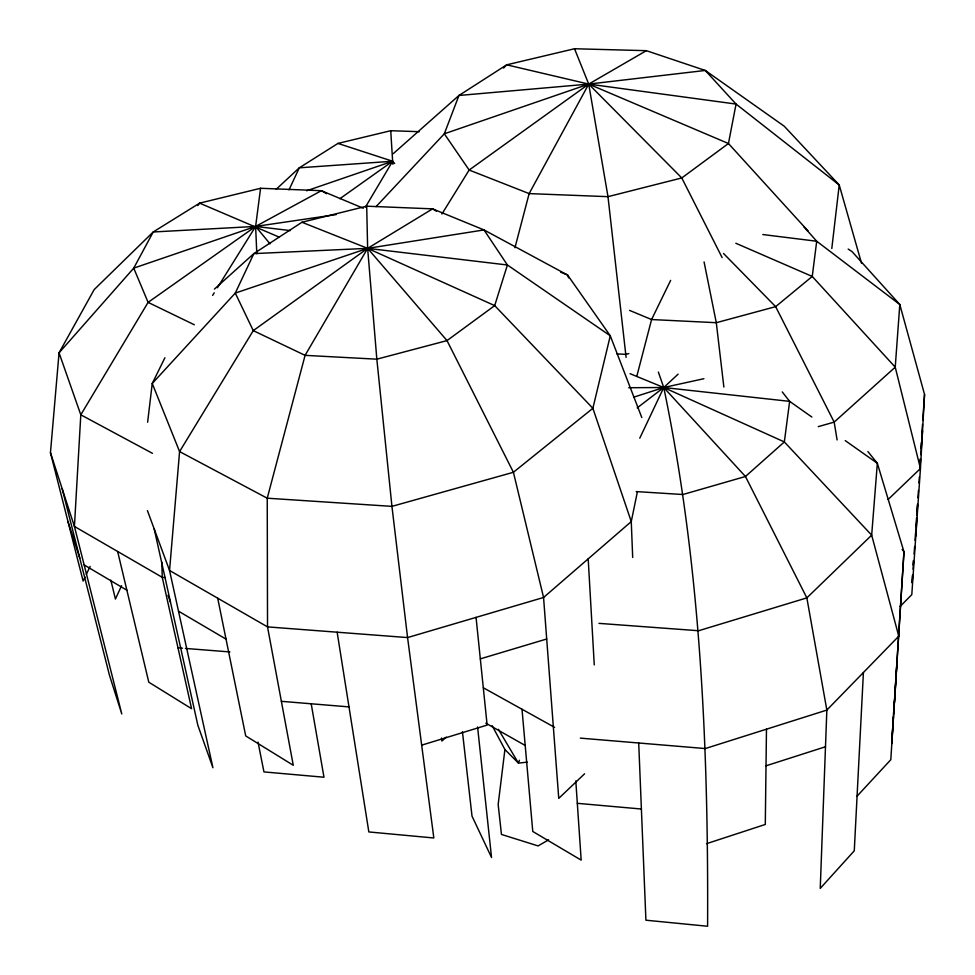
<?xml version="1.0" encoding="UTF-8"?>
<svg xmlns="http://www.w3.org/2000/svg" width="975" height="975" viewBox="0 0 975 975"><rect width="100%" height="100%" fill="white"/><g stroke="black" fill="none" stroke-linecap="round" stroke-linejoin="round"><path stroke-width="1.46" d="M766.472 729.19L765.29 824.46L706.522 843.68M863.411 672.518L854.271 850.809L820.243 888.396L826.849 710.08L806.849 597.882L745.448 476.495L663.756 387.514L658.369 372.084M912.527 575.408L912.112 582.831L912.649 575.226M913.112 565L913.368 560.552M915.818 536.079L916.793 518.456M916.963 515.519L917.536 505.245M848.189 249.064L852.004 251.562L899.803 304.505L924.544 394.473L920.449 468.5L911.796 594.628L900.083 606.499M893.368 716.857L891.711 743.767L903.971 551.813L877.342 463.271L867.884 451.547M893.551 713.858L894.294 701.902M894.502 702.427L897.171 659.088M919.937 462.065L920.132 459.067M920.851 448.549L921.265 442.54M921.887 433.534L922.496 424.515M922.801 420.006L924.544 394.473M913.063 569.156L913.587 561.576M914.099 553.995L914.623 546.414M915.037 540.357L915.562 532.777M915.976 526.707L916.598 517.615M917.012 511.546L917.524 503.965M917.938 497.896L918.45 490.437M918.962 482.978L919.376 477.007M919.888 469.536L920.595 459.091M920.912 454.618L922.545 430.731M85.032 577.054L83.119 581.051L50.456 452.668L59.061 352.828L94.185 289.587L153.221 231.977L199.619 203.141L260.569 188.285L321.384 190.686L363.273 208.236M831.797 248.515L839.231 184.982L784.217 126.189L705.278 70.456L646.352 50.676L574.531 48.75L506.683 64.825L458.945 95.477L393.193 153.709M147.615 422.26L152.246 383.467L164.921 357.752M492.168 725.68L504.916 749.519L498.164 804.485L501.455 834.442L538.102 845.922L548.596 839.828M260.569 188.285L255.621 226.432L256.815 253.756M637.272 492.363L631.264 521.588L632.69 557.444M637.016 375.509L651.58 319.544L670.642 280.373M514.946 247.748L529.145 193.598L588.717 84.094L646.352 50.676M519.431 760.268L518.432 763.108L527.28 762.145M121.558 585.695L115.428 599.064L110.833 580.174M289.002 189.881L299.301 167.822L337.959 143.423L390.731 130.711L419.213 131.686M639.771 438.202L663.756 387.514L678.1 374.168M86.312 574.385L90.139 566.39M365.479 207.041L392.633 161.241L390.731 130.711M441.907 214.025L469.158 170.04L588.717 84.094L705.278 70.456L736.052 104.069L839.231 184.982L861.51 263.213M212.635 295.401L214.22 292.841M217.413 287.735L255.621 226.432L321.384 190.686L326.613 193.696M197.852 205.567L199.619 203.141L279.191 237.12M857.074 796.161L890.809 759.696L903.971 551.813L902.143 549.473M376.058 206.651L444.32 133.794L458.945 95.477L588.717 84.094L736.052 104.069L728.447 143.52L681.781 177.95L607.986 196.67L529.145 193.598L469.158 170.04L444.32 133.794L588.717 84.094L728.447 143.52L808.36 231.319M503.563 68.067L506.683 64.825L588.717 84.094L681.781 177.95L722.134 257.607M888.115 499.492L920.449 468.5L895.233 367.161L899.803 304.505L816.709 241.239L803.705 226.553M584.598 773.784L558.748 798.379L543.562 597.48L513.411 472.278L447.013 340.604L367.636 248.357L301.957 222.263L253.853 253.61L214.427 289.1M276.254 189.211L299.301 167.822L392.633 161.241L394.643 163.483M446.306 737.1L441.87 741.049L441.492 738.051M637.199 407.891L663.756 387.514L703.913 378.702M339.885 198.705L392.633 161.241L392.913 164.263M306.637 190.771L392.633 161.241L337.959 143.423M633.628 397.203L663.756 387.514L789.64 401.359L811.882 417.056M766.021 765.814L825.496 746.753M421.663 745.168L487.134 725.083L476.056 617.382M480.322 658.868L546.695 639.003M818.257 426.648L834.173 422.114L895.233 367.161L812.248 276.449L735.832 243.25M628.826 353.559L625.889 354.364L616.858 353.888M301.957 222.263L366.697 206.188L432.607 208.857L484.002 229.929L567.596 275.035L610.277 335.802L641.818 417.568M336.156 214.598L255.621 226.432L153.221 231.977L133.733 268.137L59.061 352.828L80.803 414.814L74.429 526.439L121.778 713.932L109.456 675.212L62.193 488.768M628.717 387.721L663.756 387.514L784.339 441.931L871.674 535.153L898.779 636.175L826.849 710.08L705.291 748.556L580.332 738.124M636.224 491.583L682.902 494.52L745.448 476.495L784.339 441.931L789.64 401.359L782.255 391.926M165.214 577.541L162.24 577.322L74.429 526.439L50.456 452.668M598.979 623.366L698.612 630.74L806.849 597.882L871.674 535.153L877.342 463.271L845.227 440.602M177.986 647.851L182.435 648.204M185.396 648.436L229.881 651.934M281.373 701.318L348.989 706.899M577.322 803.327L641.392 809.018M290.257 230.575L255.621 226.432L133.733 268.137L148.102 302.372L194.33 324.773M762.803 234.536L816.709 241.239L812.248 276.449L775.649 306.65L716.296 322.701L651.58 319.544L629.582 310.391M630.069 373.693L663.756 387.514C700.586 564.574 708.447 745.875 707.594 926.25L645.913 920.205L638.71 742.999M560.625 272.147L567.596 275.035L568.62 277.863M152.466 453.338L80.803 414.814L148.102 302.372L255.621 226.432L270.038 243.835M483.417 687.814L554.604 727.362M485.806 723.158L525.208 745.473M178.498 611.167L226.029 639.125M84.155 564.939L126.872 590.216M436.434 211.258L432.607 208.857L367.636 248.357L253.268 330.635L179.583 451.583L169.553 570.485L212.928 767.739L197.84 725.229L154.233 529.023M504.916 749.519L518.432 763.108L498.396 729.312M723.523 253.476L775.649 306.65L834.173 422.114L837.111 439.957M574.531 48.75L588.717 84.094L607.986 196.67L626.096 357.398M147.432 510.632L169.553 570.485L267.528 626.888L407.574 637.577L543.562 597.48L631.264 521.588L592.873 408.293L494.691 305.614L367.636 248.357L253.853 253.61L235.292 293.085L152.246 383.467L179.583 451.583L267.235 498.201L391.938 506.366L513.411 472.278L592.873 408.293L610.277 335.802L507.402 264.993L484.002 229.929L367.636 248.357L235.292 293.085L253.268 330.635L305.09 355.351L376.837 359.178L447.013 340.604L494.691 305.614L507.402 264.993L367.636 248.357L305.09 355.351L267.235 498.201L267.528 626.888L293.268 765.277L245.712 735.918L217.705 598.211M167.98 595.262L170.491 602.184M67.957 521.479L79.755 558.053M117.646 551.472L148.785 682.183L191.575 708.691L162.24 577.322L161.838 562.27M704.072 261.922L716.296 322.701L723.864 387.051M258.022 742.121L263.945 771.908L323.98 777.233L311.183 703.706M337.143 632.202L368.842 831.943L433.826 837.976L407.574 637.577L391.938 506.366L376.837 359.178L367.636 248.357L366.697 206.188M462.442 731.762L472.01 816.124L491.534 857.5L477.579 726.96M522.015 709.264L532.764 831.468L581.173 860.121L575.798 780.878M588.193 558.846L594.263 664.889"/></g></svg>
